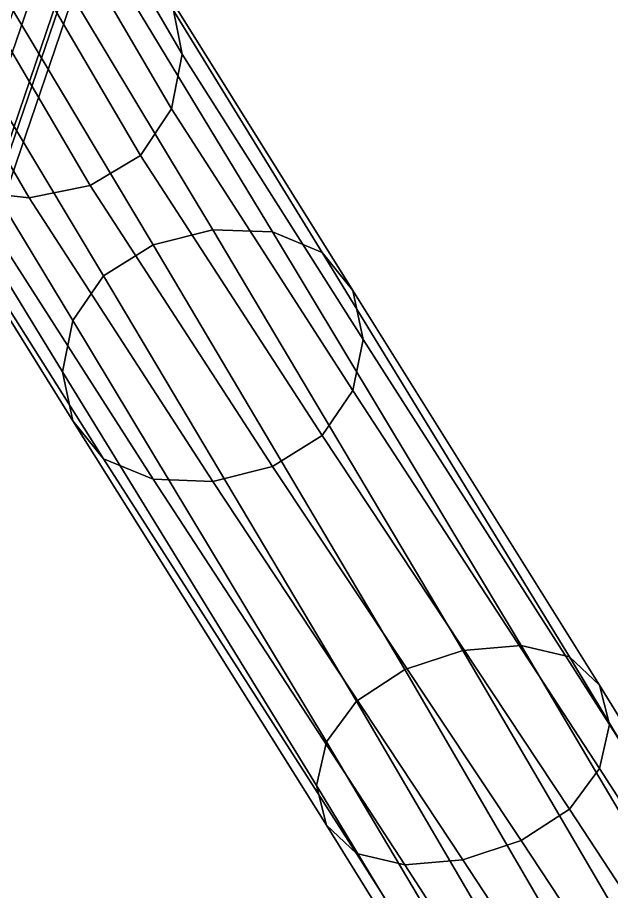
# Model space of a CAD drawing. Extents: x -69847 to 69397, y -182924 to 65597.
# Drawn here: x 2984 to 11472, y -80991 to -68499 of the extents above; entities that cross this region are included whole.
import ezdxf

# ---------------------------------------------------------------- set-up
doc = ezdxf.new("R2010")
doc.units = 0

msp = doc.modelspace()

# ---------------------------------------------------------------- linework, layer by layer
for points in [[(2223.247314, -68944.054688, 121434.460938), (1495.265381, -68494.492188, 121830.640625), (2979.640625, -64187.96875, 116137.242188), (3707.622559, -64630.882813, 115683.382813)], [(3707.622559, -64630.882813, 115683.382813), (4159.473145, -65344.6875, 114952.179688), (2675.098145, -69668.46875, 120796.179688), (2223.247314, -68944.054688, 121434.460938)], [(5186.136719, -68250.398438, -68795.648438), (5334.959473, -69020.921875, -67857.65625), (3587.713379, -66022.203125, -65236.066406), (3437.62793, -65234.910156, -66170.742188)], [(4159.473145, -65344.6875, 114952.179688), (4310.090332, -66206.648438, 114069.765625), (2825.715332, -70543.015625, 120025.882813), (2675.098145, -69668.46875, 120796.179688)], [(5334.959473, -69020.921875, -67857.65625), (5186.136719, -69804.914063, -66919.445313), (3437.62793, -66813.953125, -64301.136719), (3587.713379, -66022.203125, -65236.066406)], [(4310.090332, -66206.648438, 114069.765625), (4159.473145, -67069.59375, 113187.492188), (2675.098145, -71418.078125, 119255.65625), (2825.715332, -70543.015625, 120025.882813)], [(5186.136719, -69804.914063, -66919.445313), (4739.668457, -70469.132813, -66141.820313), (2987.37207, -67474.804688, -63526.222656), (3437.62793, -66813.953125, -64301.136719)], [(4159.473145, -67069.59375, 113187.492188), (3707.622559, -67786.351563, 112456.703125), (2223.247314, -72144.054688, 118617.59375), (2675.098145, -71418.078125, 119255.65625)], [(4921.239746, -71748.03125, -73771.695313), (5775.029785, -71533.484375, -73936.960938), (3152.226074, -67165.507813, -70214.601563), (2284.093506, -67338.0625, -70053.101563)], [(5775.029785, -71533.484375, -73936.960938), (6628.820313, -71564.148438, -73772.460938), (4020.358887, -67259.445313, -70054.46875), (3152.226074, -67165.507813, -70214.601563)], [(6628.820313, -71564.148438, -73772.460938), (7336.246094, -71855.773438, -73278.125), (4739.668457, -67626.601563, -69572.578125), (4020.358887, -67259.445313, -70054.46875)], [(4213.813477, -72192.015625, -73276.734375), (4921.239746, -71748.03125, -73771.695313), (2284.093506, -67338.0625, -70053.101563), (1564.783447, -67770.351563, -69570.09375)], [(2261.959717, -67891.601563, -63044.882813), (2987.37207, -67474.804688, -63526.222656), (4739.668457, -70469.132813, -66141.820313), (4020.358887, -70901.414063, -65658.835938)], [(7336.246094, -71855.773438, -73278.125), (7775.337891, -72401.070313, -72481.375), (5186.136719, -68250.398438, -68795.648438), (4739.668457, -67626.601563, -69572.578125)], [(1118.31543, -68434.5625, -68792.492188), (3774.72168, -72831.875, -72479.609375), (4213.813477, -72192.015625, -73276.734375), (1564.783447, -67770.351563, -69570.09375)], [(1495.265381, -72596.140625, 118221.765625), (2223.247314, -72144.054688, 118617.59375), (3707.622559, -67786.351563, 112456.703125), (2979.640625, -68234.03125, 112003.507813)], [(510.964355, -67917.554688, -63043.460938), (1386.462158, -68039.921875, -62883.925781), (3152.226074, -71073.9375, -65497.371094), (2284.093506, -70979.976563, -65657.539063)], [(1386.462158, -68039.921875, -62883.925781), (2261.959717, -67891.601563, -63044.882813), (4020.358887, -70901.414063, -65658.835938), (3152.226074, -71073.9375, -65497.371094)], [(7775.337891, -72401.070313, -72481.375), (7921.702148, -73100.5, -71519.609375), (5334.959473, -69020.921875, -67857.65625), (5186.136719, -68250.398438, -68795.648438)], [(969.492554, -69218.53125, -67854.3125), (3628.357422, -73562.8125, -71517.734375), (3774.72168, -72831.875, -72479.609375), (1118.31543, -68434.5625, -68792.492188)], [(7921.702148, -73100.5, -71519.609375), (7775.337891, -73831.445313, -70557.71875), (5186.136719, -69804.914063, -66919.445313), (5334.959473, -69020.921875, -67857.65625)], [(1118.31543, -69989.023438, -66916.359375), (3774.72168, -74262.226563, -70555.984375), (3628.357422, -73562.8125, -71517.734375), (969.492554, -69218.53125, -67854.3125)], [(7775.337891, -73831.445313, -70557.71875), (7336.246094, -74471.3125, -69760.585938), (4739.668457, -70469.132813, -66141.820313), (5186.136719, -69804.914063, -66919.445313)], [(1564.783447, -70612.8125, -66139.4375), (4213.813477, -74807.523438, -69759.242188), (3774.72168, -74262.226563, -70555.984375), (1118.31543, -69989.023438, -66916.359375)], [(4020.358887, -70901.414063, -65658.835938), (4739.668457, -70469.132813, -66141.820313), (7336.246094, -74471.3125, -69760.585938), (6628.819824, -74915.296875, -69265.632813)], [(1564.783447, -70612.8125, -66139.4375), (2284.093506, -70979.976563, -65657.539063), (4921.239746, -75099.15625, -69264.898438), (4213.813477, -74807.523438, -69759.242188)], [(3152.226074, -71073.9375, -65497.371094), (4020.358887, -70901.414063, -65658.835938), (6628.819824, -74915.296875, -69265.632813), (5775.029785, -75129.828125, -69100.382813)], [(2284.093506, -70979.976563, -65657.539063), (3152.226074, -71073.9375, -65497.371094), (5775.029785, -75129.828125, -69100.382813), (4921.239746, -75099.15625, -69264.898438)], [(4921.239746, -71748.03125, -73771.695313), (8517.711914, -77819.398438, -78850.179688), (9349.973633, -77543.898438, -79023.4375), (5775.029785, -71533.484375, -73936.960938)], [(5775.029785, -71533.484375, -73936.960938), (9349.973633, -77543.898438, -79023.4375), (10182.234375, -77472.601563, -78850.507813), (6628.820313, -71564.148438, -73772.460938)], [(6628.820313, -71564.148438, -73772.460938), (10182.234375, -77472.601563, -78850.507813), (10871.822266, -77635.25, -78331.351563), (7336.246094, -71855.773438, -73278.125)], [(4213.813477, -72192.015625, -73276.734375), (7828.124023, -78269.398438, -78330.757813), (8517.711914, -77819.398438, -78850.179688), (4921.239746, -71748.03125, -73771.695313)], [(7775.337891, -72401.070313, -72481.375), (7336.246094, -71855.773438, -73278.125), (10871.822266, -77635.25, -78331.351563), (11299.842773, -78039.59375, -77494.796875)], [(3774.72168, -72831.875, -72479.609375), (7400.103516, -78852.09375, -77494.046875), (7828.124023, -78269.398438, -78330.757813), (4213.813477, -72192.015625, -73276.734375)], [(7921.702148, -73100.5, -71519.609375), (7775.337891, -72401.070313, -72481.375), (11299.842773, -78039.59375, -77494.796875), (11442.515625, -78605.5, -76485.09375)], [(3628.357422, -73562.8125, -71517.734375), (7257.430664, -79477.445313, -76484.296875), (7400.103516, -78852.09375, -77494.046875), (3774.72168, -72831.875, -72479.609375)], [(7775.337891, -73831.445313, -70557.71875), (7921.702148, -73100.5, -71519.609375), (11442.515625, -78605.5, -76485.09375), (11299.842773, -79230.851563, -75475.335938)], [(3774.72168, -74262.226563, -70555.984375), (7400.103516, -80043.34375, -75474.601563), (7257.430664, -79477.445313, -76484.296875), (3628.357422, -73562.8125, -71517.734375)], [(7336.246094, -74471.3125, -69760.585938), (7775.337891, -73831.445313, -70557.71875), (11299.842773, -79230.851563, -75475.335938), (10871.822266, -79813.554688, -74638.617188)], [(4213.813477, -74807.523438, -69759.242188), (7828.124023, -80447.6875, -74638.054688), (7400.103516, -80043.34375, -75474.601563), (3774.72168, -74262.226563, -70555.984375)], [(10182.234375, -80263.546875, -74119.203125), (6628.819824, -74915.296875, -69265.632813), (7336.246094, -74471.3125, -69760.585938), (10871.822266, -79813.554688, -74638.617188)], [(7828.124023, -80447.6875, -74638.054688), (4213.813477, -74807.523438, -69759.242188), (4921.239746, -75099.15625, -69264.898438), (8517.711914, -80610.335938, -74118.890625)], [(9349.972656, -80539.046875, -73945.953125), (5775.029785, -75129.828125, -69100.382813), (6628.819824, -74915.296875, -69265.632813), (10182.234375, -80263.546875, -74119.203125)], [(8517.711914, -80610.335938, -74118.890625), (4921.239746, -75099.15625, -69264.898438), (5775.029785, -75129.828125, -69100.382813), (9349.972656, -80539.046875, -73945.953125)], [(8517.711914, -77819.398438, -78850.179688), (12731.364258, -85055.742188, -84658.25), (13543.168945, -84716.585938, -84842.164063), (9349.973633, -77543.898438, -79023.4375)], [(9349.973633, -77543.898438, -79023.4375), (13543.168945, -84716.585938, -84842.164063), (14354.973633, -84528.679688, -84658.351563), (10182.234375, -77472.601563, -78850.507813)], [(10182.234375, -77472.601563, -78850.507813), (14354.973633, -84528.679688, -84658.351563), (15027.611328, -84537.210938, -84106.8125), (10871.822266, -77635.25, -78331.351563)], [(11299.842773, -78039.59375, -77494.796875), (10871.822266, -77635.25, -78331.351563), (15027.611328, -84537.210938, -84106.8125), (15445.109375, -84767.210938, -83218.179688)], [(7828.124023, -78269.398438, -78330.757813), (12058.726563, -85500.984375, -84106.632813), (12731.364258, -85055.742188, -84658.25), (8517.711914, -77819.398438, -78850.179688)], [(11442.515625, -78605.5, -76485.09375), (11299.842773, -78039.59375, -77494.796875), (15445.109375, -84767.210938, -83218.179688), (15584.277344, -85163.203125, -82145.679688)], [(7400.103516, -78852.09375, -77494.046875), (11641.227539, -86002.046875, -83217.960938), (12058.726563, -85500.984375, -84106.632813), (7828.124023, -78269.398438, -78330.757813)], [(11299.842773, -79230.851563, -75475.335938), (11442.515625, -78605.5, -76485.09375), (15584.277344, -85163.203125, -82145.679688), (15445.109375, -85649.546875, -81073.15625)], [(7257.430664, -79477.445313, -76484.296875), (11502.061523, -86488.390625, -82145.445313), (11641.227539, -86002.046875, -83217.960938), (7400.103516, -78852.09375, -77494.046875)], [(10871.822266, -79813.554688, -74638.617188), (11299.842773, -79230.851563, -75475.335938), (15445.109375, -85649.546875, -81073.15625), (15027.611328, -86150.617188, -80184.476563)], [(7400.103516, -80043.34375, -75474.601563), (11641.227539, -86884.382813, -81072.9375), (11502.061523, -86488.390625, -82145.445313), (7257.430664, -79477.445313, -76484.296875)], [(14354.973633, -86595.851563, -79632.859375), (10182.234375, -80263.546875, -74119.203125), (10871.822266, -79813.554688, -74638.617188), (15027.611328, -86150.617188, -80184.476563)], [(7828.124023, -80447.6875, -74638.054688), (12058.726563, -87114.382813, -80184.3125), (11641.227539, -86884.382813, -81072.9375), (7400.103516, -80043.34375, -75474.601563)], [(13543.168945, -86935.007813, -79448.960938), (9349.972656, -80539.046875, -73945.953125), (10182.234375, -80263.546875, -74119.203125), (14354.973633, -86595.851563, -79632.859375)], [(12058.726563, -87114.382813, -80184.3125), (7828.124023, -80447.6875, -74638.054688), (8517.711914, -80610.335938, -74118.890625), (12731.364258, -87122.914063, -79632.773438)], [(12731.364258, -87122.914063, -79632.773438), (8517.711914, -80610.335938, -74118.890625), (9349.972656, -80539.046875, -73945.953125), (13543.168945, -86935.007813, -79448.960938)]]:
    msp.add_3dface(points)

doc.saveas('drawing.dxf')
